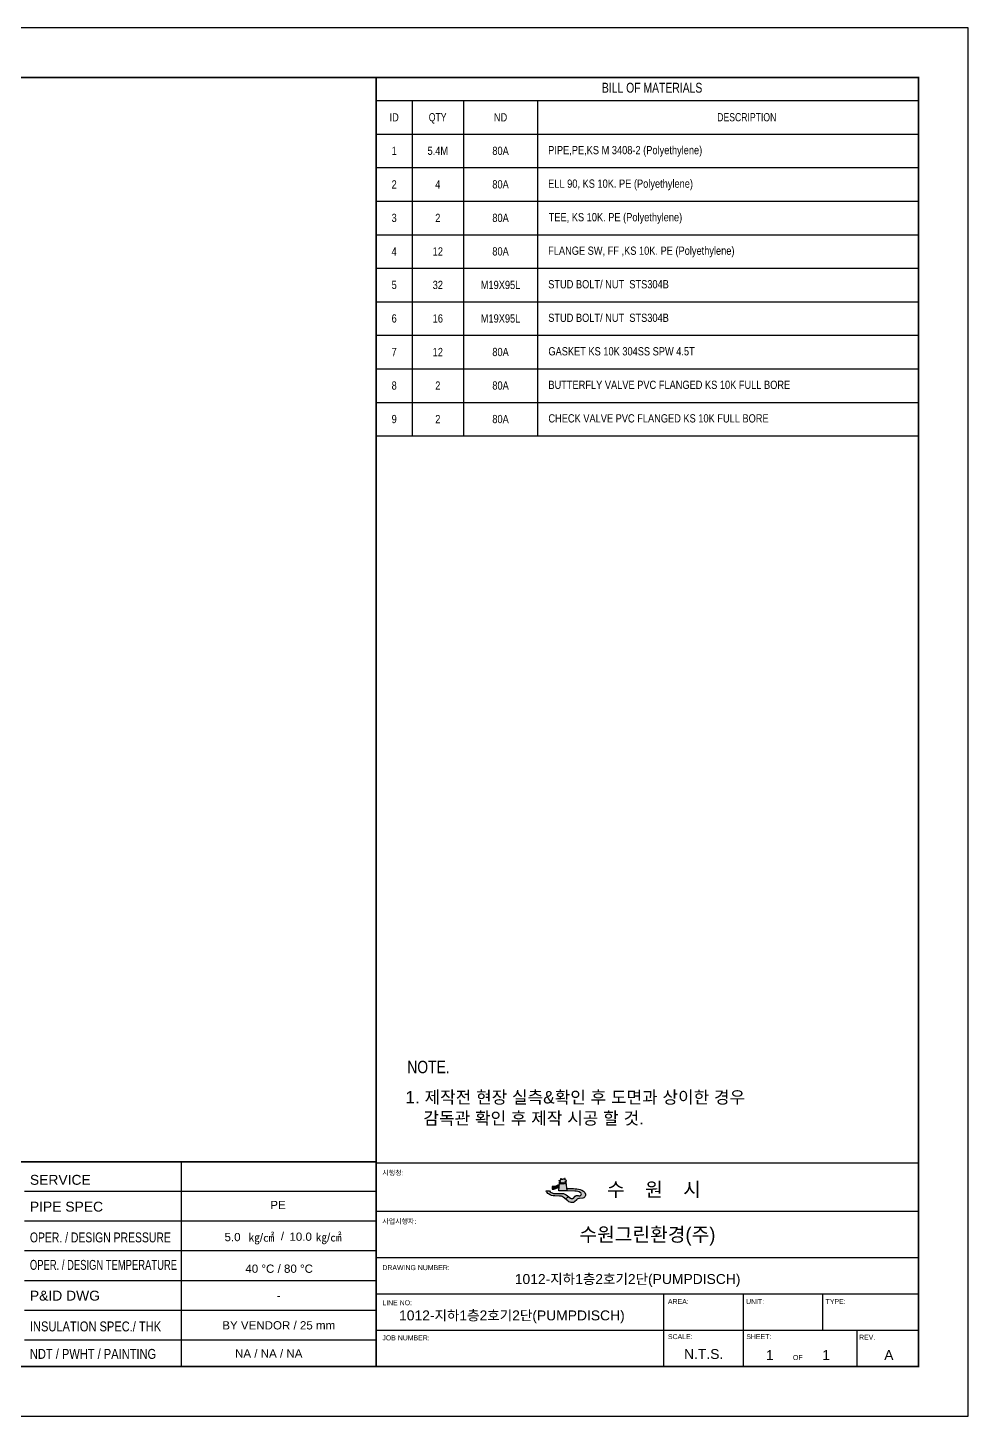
# Model space of a CAD drawing. Header units: millimetres. Extents: x 0 to 594, y 0 to 420.
# Drawn here: x 309.6 to 594, y 0 to 420 of the extents above; entities that cross this region are included whole.
import ezdxf
from ezdxf.enums import TextEntityAlignment as Align

# ---------------------------------------------------------------- set-up
doc = ezdxf.new("R2010")
doc.units = ezdxf.units.MM
doc.header["$LTSCALE"] = 0.25
for name, color, linetype in [('7', 5, 'Continuous'), ('주석', 7, 'Continuous'), ('지시선', 1, 'Continuous'), ('테이블', 7, 'Continuous')]:
    doc.layers.add(name, color=color, linetype=linetype)
doc.styles.add('AdskIsoAnnotation', font='arial.ttf', dxfattribs={"width": 0.8, "height": 1})
doc.styles.add('AdskIsoMetric', font='arial.ttf', dxfattribs={"width": 0.8, "height": 2.5})
doc.styles.add('MtXpl_', font='')
doc.styles.add('RomanS', font='arial.ttf')
doc.styles.get("Standard").update_dxf_attribs({"font": 'arial.ttf'})
doc.styles.add('굴림', font='')
doc.styles.get('MtXpl_').set_extended_font_data('Gulim')
doc.styles.get('굴림').set_extended_font_data('Gulim')

# ---------------------------------------------------------------- blocks, each defined once
blk = doc.blocks.new('수원시마크')
for color, points in [(1, [(3.75, 6.08, 0.143186), (2.76, 5.78, -0.141847), (1.87, 5.57), (1.39, 5.55), (1.39, 4.73), (1.96, 4.73, 0.144474), (2.64, 4.86), (2.85, 4.99, -0.277731), (3.42, 5.19), (3.68, 5.22)]), (3, [(4.54, 3.3), (1.78, 3.3, -0.16593), (0.46, 4.14), (-0.62, 4.14, 0.174295), (0.21, 3.1, 0.126792), (2.29, 2.45), (3.76, 2.41, -0.209259), (4.99, 2.06), (5.76, 1.43), (6.79, 2.24), (6.45, 2.52, 0.16522)])]:
    blk.add_hatch(color=color).paths.add_polyline_path(points)
h = blk.add_hatch(color=5)
h.paths.add_polyline_path([(6.27, 4.13), (6.04, 6.98), (5.7, 6.98), (5.7, 7.25), (6.13, 7.29), (6.13, 7.5), (5.64, 7.81), (5.64, 8.21), (5.5, 8.21), (5.5, 8.01), (4.93, 7.98), (4.36, 8.01), (4.36, 8.21), (4.22, 8.21), (4.22, 7.81), (3.73, 7.5), (3.73, 7.29), (4.16, 7.25), (4.16, 6.98), (3.82, 6.98), (3.59, 4.13)])
h.paths.add_polyline_path([(4.76, 6.46), (4.76, 6.74), (5.1, 6.74), (5.1, 6.46)], flags=16)
h.paths.add_polyline_path([(5.41, 6.46), (5.41, 6.74), (5.75, 6.74), (5.75, 6.46)], flags=16)
h.paths.add_polyline_path([(4.45, 6.46), (4.11, 6.46), (4.11, 6.74), (4.45, 6.74)], flags=16)
h.paths.add_polyline_path([(8.83, 4.05, -0.174291), (10.75, 3.51, -0.59696), (10.82, 2.7, -0.25604), (10.22, 2.53, 0.024566), (9.63, 2.64, 0.278989), (8.96, 2.35), (8.37, 1.69, -0.298853), (7.44, 1.72), (6.79, 2.24), (5.76, 1.43), (6.54, 0.8, 0.063286), (7.28, 0.37, 0.24753), (8.73, 0.49), (9.46, 1.2, -0.193471), (10.41, 1.66), (11.45, 1.69, 0.388319), (12.37, 3.05, 0.259907), (10.64, 4.57, 0.04063), (8.4, 4.86), (6.21, 4.91), (6.27, 4.13), (6.32, 4.13)])
at = {"color": 1}
blk.add_line((5.76, 1.43), (6.79, 2.24), dxfattribs=at)
at = {"color": 5}
for points in [[(6.2, 4.91), (8.4, 4.86, -0.04063), (10.64, 4.57, -0.259907), (12.37, 3.05, -0.388319), (11.45, 1.69), (10.41, 1.66, 0.193471), (9.46, 1.2), (8.73, 0.49, -0.24753), (7.28, 0.37, -0.063286), (6.54, 0.8), (4.99, 2.06, 0.209259), (3.76, 2.41), (2.29, 2.45, -0.126792), (0.21, 3.1, -0.174295), (-0.62, 4.14, -2.92713)], [(-0.62, 4.14), (0.46, 4.14, 0.16593), (1.78, 3.3), (4.54, 3.3, -0.16522), (6.45, 2.52), (7.44, 1.72, 0.298853), (8.37, 1.69), (8.96, 2.35, -0.278989), (9.63, 2.64, -0.024566), (10.22, 2.53, 0.25604), (10.82, 2.7, 0.59696), (10.75, 3.51, 0.174291), (8.83, 4.05), (6.32, 4.13), (3.59, 4.13)]]:
    blk.add_lwpolyline(points, format="xyb", dxfattribs=at)
at = {"color": 1}
blk.add_lwpolyline([(3.75, 6.08, 0.143186), (2.76, 5.78, -0.141847), (1.87, 5.57), (1.39, 5.55), (1.39, 4.73), (1.96, 4.73, 0.144474), (2.64, 4.86), (2.85, 4.99, -0.277731), (3.42, 5.19), (3.68, 5.22)], format="xyb", dxfattribs=at)
at = {"color": 5}
for points in [[(3.59, 4.13), (3.82, 6.98), (4.16, 6.98), (4.16, 7.25), (3.73, 7.29), (3.73, 7.5), (4.22, 7.81), (4.22, 8.21), (4.36, 8.21), (4.36, 8.01), (4.93, 7.98)], [(6.27, 4.13), (6.04, 6.98), (5.7, 6.98), (5.7, 7.25), (6.13, 7.29), (6.13, 7.5), (5.64, 7.81), (5.64, 8.21), (5.5, 8.21), (5.5, 8.01), (4.93, 7.98)]]:
    blk.add_lwpolyline(points, dxfattribs=at)
for points in [[(4.11, 6.46), (4.45, 6.46), (4.45, 6.74), (4.11, 6.74)], [(4.76, 6.46), (5.1, 6.46), (5.1, 6.74), (4.76, 6.74)], [(5.75, 6.46), (5.41, 6.46), (5.41, 6.74), (5.75, 6.74)]]:
    blk.add_lwpolyline(points, close=True, dxfattribs=at)
blk = doc.blocks.new('T')
at = {"layer": '지시선', "xscale": 48, "yscale": 48, "zscale": 48}
blk.add_blockref('수원시마크', (-288, -200), dxfattribs=at)

msp = doc.modelspace()

# ---------------------------------------------------------------- linework, layer by layer
at = {"linetype": 'ByBlock', "lineweight": -2}
for p, q in [((356, 77), (356, 15)), ((501.921, 15), (501.921, 37)), ((526, 15), (526, 37)), ((550.079, 26), (550.079, 37)), ((560.383, 15), (560.383, 26))]:
    msp.add_line(p, q, dxfattribs=at)
for p, q in [((415, 76.69), (579, 76.69)), ((415, 68), (308.576, 68)), ((415, 59), (308.576, 59)), ((415, 62), (579, 62)), ((415, 50), (308.576, 50)), ((415, 48), (579, 48)), ((415, 41), (308.576, 41)), ((415, 37), (579, 37)), ((415, 32), (308.576, 32)), ((415, 26), (579, 26)), ((415, 23), (308.576, 23))]:
    msp.add_line(p, q)
msp.add_lwpolyline([(0, 0), (594, 0), (594, 420), (0, 420)], close=True)
at = {"const_width": 0.5}
msp.add_lwpolyline([(15, 15), (579, 15), (579, 405), (15, 405)], close=True, dxfattribs=at)
at = {"linetype": 'ByBlock', "lineweight": -2, "const_width": 0.5}
for points in [[(415, 15), (415, 405)], [(415, 77), (154, 77), (154, 15)]]:
    msp.add_lwpolyline(points, dxfattribs=at)
at = {"layer": '테이블'}
for p, q in [((415, 405), (579, 405)), ((415, 405), (415, 357.411)), ((415, 405), (415, 316.839)), ((415, 405), (579, 405)), ((579, 405), (579, 357.411)), ((579, 405), (579, 316.839)), ((415, 397.982), (579, 397.982)), ((425.82, 397.982), (425.82, 387.839)), ((441.389, 397.982), (441.389, 387.839)), ((463.759, 397.982), (463.759, 387.839)), ((415, 387.839), (579, 387.839)), ((415, 387.839), (579, 387.839)), ((415, 387.839), (579, 387.839)), ((425.82, 387.839), (425.82, 377.696)), ((441.389, 387.839), (441.389, 377.696)), ((463.759, 387.839), (463.759, 377.696)), ((415, 377.696), (579, 377.696)), ((415, 377.696), (579, 377.696)), ((425.82, 377.696), (425.82, 357.411)), ((441.389, 377.696), (441.389, 357.411)), ((463.759, 377.696), (463.759, 357.411)), ((415, 367.554), (579, 367.554)), ((415, 357.411), (579, 357.411)), ((415, 357.411), (579, 357.411)), ((425.82, 357.411), (425.82, 347.268)), ((441.389, 357.411), (441.389, 347.268)), ((463.759, 357.411), (463.759, 347.268)), ((415, 347.268), (579, 347.268)), ((415, 347.268), (579, 347.268)), ((425.82, 347.268), (425.82, 316.839)), ((441.389, 347.268), (441.389, 316.839)), ((463.759, 347.268), (463.759, 316.839)), ((415, 337.125), (579, 337.125)), ((415, 326.982), (579, 326.982)), ((415, 316.839), (579, 316.839)), ((415, 316.839), (579, 316.839)), ((425.82, 316.839), (425.82, 296.554)), ((441.389, 316.839), (441.389, 296.554)), ((463.759, 316.839), (463.759, 296.554)), ((415, 306.696), (579, 306.696)), ((415, 296.554), (579, 296.554))]:
    msp.add_line(p, q, dxfattribs=at)

# ---------------------------------------------------------------- block references
at = {"layer": '7', "xscale": 0.01912379949126055, "yscale": 0.01912379949126055, "zscale": 0.01912379949126055}
msp.add_blockref('T', (472.422, 68.207), dxfattribs=at)

# ---------------------------------------------------------------- texts
at = {"color": 7, "linetype": 'ByBlock', "lineweight": -2, "style": 'RomanS'}
for s, height, p in [('SERVICE', 3, (310.25, 70.006)), ('시행청:', 1.5, (416.837, 72.886)), ('PIPE SPEC', 3, (310.25, 61.898)), ('사업시행자:', 1.5, (416.837, 58.196)), ('DRAWING NUMBER:', 1.5, (416.837, 44.196)), ('P&ID DWG ', 3, (310.25, 34.973)), ('LINE NO:', 1.5, (416.837, 33.579)), ('AREA:', 1.5, (503.19, 33.944)), ('UNIT:', 1.5, (526.812, 33.944)), ('TYPE:', 1.5, (550.891, 33.944)), ('JOB NUMBER:', 1.5, (416.837, 22.962)), ('SCALE:', 1.5, (503.19, 23.327)), ('SHEET:', 1.5, (526.89, 23.327)), ('REV.', 1.5, (560.998, 23.16)), ('OF', 1.5, (541, 17))]:
    msp.add_text(s, height=height, dxfattribs=at).set_placement(p)
at = {"style": '굴림'}
msp.add_text('수    원    시', height=4.25599, dxfattribs=at).set_placement((484.757, 66.468))
at = {"color": 7, "style": 'AdskIsoMetric'}
for s, p in [('PE', (382.947, 62.646)), ('5.0', (369.103, 52.946)), ('㎏/㎠', (376.378, 52.807)), ('/', (386.126, 53.202)), ('10.0', (388.732, 53.064)), ('㎏/㎠', (396.696, 52.866)), ('40 %%DC / 80 %%DC', (375.399, 43.383)), ('NA / NA / NA', (372.284, 17.73))]:
    msp.add_text(s, height=2.5, dxfattribs=at).set_placement(p)
at = {"color": 7, "linetype": 'ByBlock', "lineweight": -2, "style": 'RomanS'}
for s, width, p in [('OPER. / DESIGN PRESSURE', 0.75, (310.25, 52.589)), ('OPER. / DESIGN TEMPERATURE', 0.68, (310.25, 44.281)), ('INSULATION SPEC./ THK', 0.8, (310.25, 25.664)), ('NDT / PWHT / PAINTING', 0.8, (310.25, 17.356))]:
    msp.add_text(s, height=3, dxfattribs=dict(at, width=width)).set_placement(p)
at = {"style": '굴림'}
msp.add_text('수원그린환경(주)', height=4.256, dxfattribs=at).set_placement((497, 55), align=Align.MIDDLE_CENTER)
at = {"color": 7, "style": 'AdskIsoMetric'}
for s, p in [('-', (385.5, 36.5)), ('BY VENDOR / 25 mm', (385.5, 27.5))]:
    msp.add_text(s, height=2.5, dxfattribs=at).set_placement(p, align=Align.MIDDLE_CENTER)
at = {"color": 7, "linetype": 'ByBlock', "lineweight": -2}
msp.add_text('N.T.S.', height=3, dxfattribs=at).set_placement((514, 17.32), align=Align.CENTER)
at = {"color": 7}
for tag, p in [('1012-지하1층2호기2단(PUMPDISCH)', (491, 40)), ('1012-지하1층2호기2단(PUMPDISCH)', (456, 29)), ('1', (534, 17)), ('1', (551, 17)), ('A', (570, 17))]:
    msp.add_attdef(tag, text='', height=3, dxfattribs=at).set_placement(p, align=Align.CENTER)
at = {"layer": '주석', "style": 'AdskIsoAnnotation', "width": 0.8}
msp.add_text('NOTE.', height=3.75, dxfattribs=at).set_placement((424.373, 103.772))
at = {"layer": '주석', "style": 'AdskIsoAnnotation'}
for s, p in [('1. 제작전 현장 실측&확인 후 도면과 상이한 경우 ', (423.78, 94.608)), ('   감독관 확인 후 제작 시공 할 것.', (424.903, 88.268))]:
    msp.add_text(s, height=3.75, dxfattribs=at).set_placement(p)
at = {"layer": '테이블', "width": 0.8}
for s, height, style, p in [('BILL OF MATERIALS', 3, 'MtXpl_', (483.23, 400.364)), ('QTY', 2.5, 'MtXpl_', (430.863, 391.689)), ('DESCRIPTION', 2.5, 'MtXpl_', (518.097, 391.692)), ('PIPE,PE,KS M 3408-2 (Polyethylene) ', 2.5, 'AdskIsoMetric', (466.979, 381.744)), ('ELL 90, KS 10K. PE (Polyethylene) ', 2.5, 'AdskIsoMetric', (466.973, 371.601)), ('TEE, KS 10K. PE (Polyethylene) ', 2.5, 'AdskIsoMetric', (467.129, 361.458)), ('FLANGE SW, FF ,KS 10K. PE (Polyethylene) ', 2.5, 'AdskIsoMetric', (466.965, 351.315)), ('STUD BOLT/ NUT  STS304B', 2.5, 'AdskIsoMetric', (466.989, 341.172)), ('STUD BOLT/ NUT  STS304B', 2.5, 'AdskIsoMetric', (466.989, 331.029)), ('GASKET KS 10K 304SS SPW 4.5T', 2.5, 'AdskIsoMetric', (467.045, 320.887)), ('BUTTERFLY VALVE PVC FLANGED KS 10K FULL BORE ', 2.5, 'AdskIsoMetric', (467.045, 310.744)), ('CHECK VALVE PVC FLANGED KS 10K FULL BORE ', 2.5, 'AdskIsoMetric', (467.045, 300.601))]:
    msp.add_text(s, height=height, dxfattribs=dict(at, style=style)).set_placement(p)
at = {"layer": '테이블', "char_height": 2.5, "attachment_point": 5, "style": 'AdskIsoMetric'}
for s, insert, width in [('ID', (420.41, 392.911), 7.82004), ('ND', (452.574, 392.911), 19.37038), ('1', (420.41, 382.768), 7.82004), ('5.4M', (433.604, 382.768), 12.56849), ('80A', (452.574, 382.768), 19.37038), ('2', (420.41, 372.625), 7.82004), ('4', (433.604, 372.625), 12.56849), ('80A', (452.574, 372.625), 19.37038), ('3', (420.41, 362.482), 7.82004), ('2', (433.604, 362.482), 12.56849), ('80A', (452.574, 362.482), 19.37038), ('4', (420.41, 352.339), 7.82004), ('12', (433.604, 352.339), 12.56849), ('80A', (452.574, 352.339), 19.37038), ('5', (420.41, 342.196), 7.82004), ('32', (433.604, 342.196), 12.56849), ('M19X95L', (452.574, 342.196), 19.37038), ('6', (420.41, 332.054), 7.82004), ('16', (433.604, 332.054), 12.56849), ('M19X95L', (452.574, 332.054), 19.37038), ('7', (420.41, 321.911), 7.82004), ('12', (433.604, 321.911), 12.56849), ('80A', (452.574, 321.911), 19.37038), ('8', (420.41, 311.768), 7.82004), ('2', (433.604, 311.768), 12.56849), ('80A', (452.574, 311.768), 19.37038), ('9', (420.41, 301.625), 7.82004), ('2', (433.604, 301.625), 12.56849), ('80A', (452.574, 301.625), 19.37038)]:
    msp.add_mtext(s, dxfattribs=dict(at, insert=insert, width=width))

doc.saveas('drawing.dxf')
